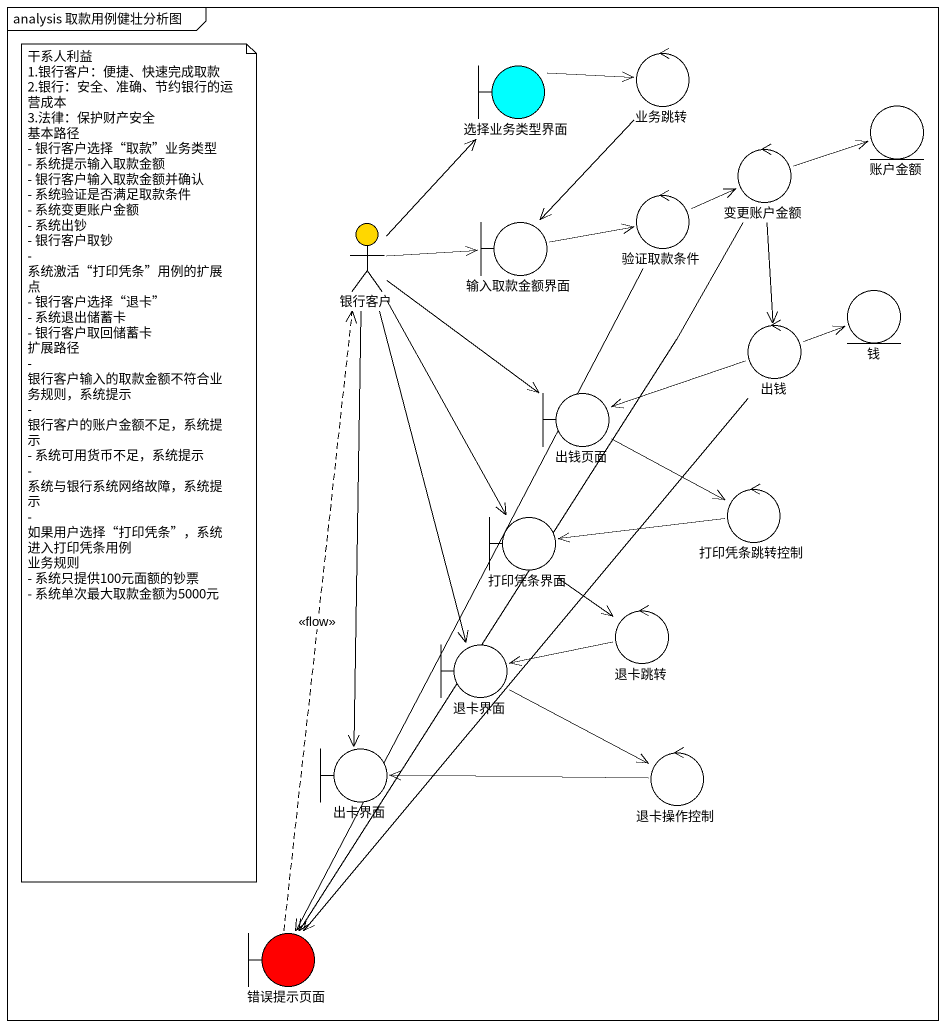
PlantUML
@startuml
mainframe analysis 取款用例健壮分析图
control 业务跳转
boundary 选择业务类型界面 #00FFFF
entity 账户金额
control 变更账户金额
boundary 输入取款金额界面
control 验证取款条件
actor 银行客户 #FFD700
control 出钱
entity 钱
boundary 出钱页面
control 打印凭条跳转控制
boundary 打印凭条界面
boundary 退卡界面
control 退卡跳转
boundary 出卡界面
control 退卡操作控制
boundary 错误提示页面 #FF0000
业务跳转 --> 输入取款金额界面
选择业务类型界面 -right-> 业务跳转
变更账户金额 -right-> 账户金额
变更账户金额 --> 出钱
变更账户金额 --> 错误提示页面
输入取款金额界面 -right-> 验证取款条件
验证取款条件 -right-> 变更账户金额
验证取款条件 --> 错误提示页面
银行客户 -up-> 选择业务类型界面
银行客户 -right-> 输入取款金额界面
银行客户 --> 出钱页面
银行客户 --> 打印凭条界面
银行客户 --> 退卡界面
银行客户 --> 出卡界面
出钱 -right-> 钱
出钱 -left-> 出钱页面
出钱 --> 错误提示页面
出钱页面 -right-> 打印凭条跳转控制
打印凭条跳转控制 -left-> 打印凭条界面
打印凭条界面 --> 退卡跳转
退卡界面 -right-> 退卡操作控制
退卡跳转 -left-> 退卡界面
退卡操作控制 -left-> 出卡界面
错误提示页面 .up.> 银行客户 : <<flow>>
note as N1
  干系人利益
  1.银行客户：便捷、快速完成取款
  2.银行：安全、准确、节约银行的运营成本
  3.法律：保护财产安全
  基本路径
  - 银行客户选择“取款”业务类型
  - 系统提示输入取款金额
  - 银行客户输入取款金额并确认
  - 系统验证是否满足取款条件
  - 系统变更账户金额
  - 系统出钞
  - 银行客户取钞
  - 系统激活“打印凭条”用例的扩展点
  - 银行客户选择“退卡”
  - 系统退出储蓄卡
  - 银行客户取回储蓄卡
  扩展路径
  - 银行客户输入的取款金额不符合业务规则，系统提示
  - 银行客户的账户金额不足，系统提示
  - 系统可用货币不足，系统提示
  - 系统与银行系统网络故障，系统提示
  - 如果用户选择“打印凭条”，系统进入打印凭条用例
  业务规则
  - 系统只提供100元面额的钞票
  - 系统单次最大取款金额为5000元
end note
@enduml
